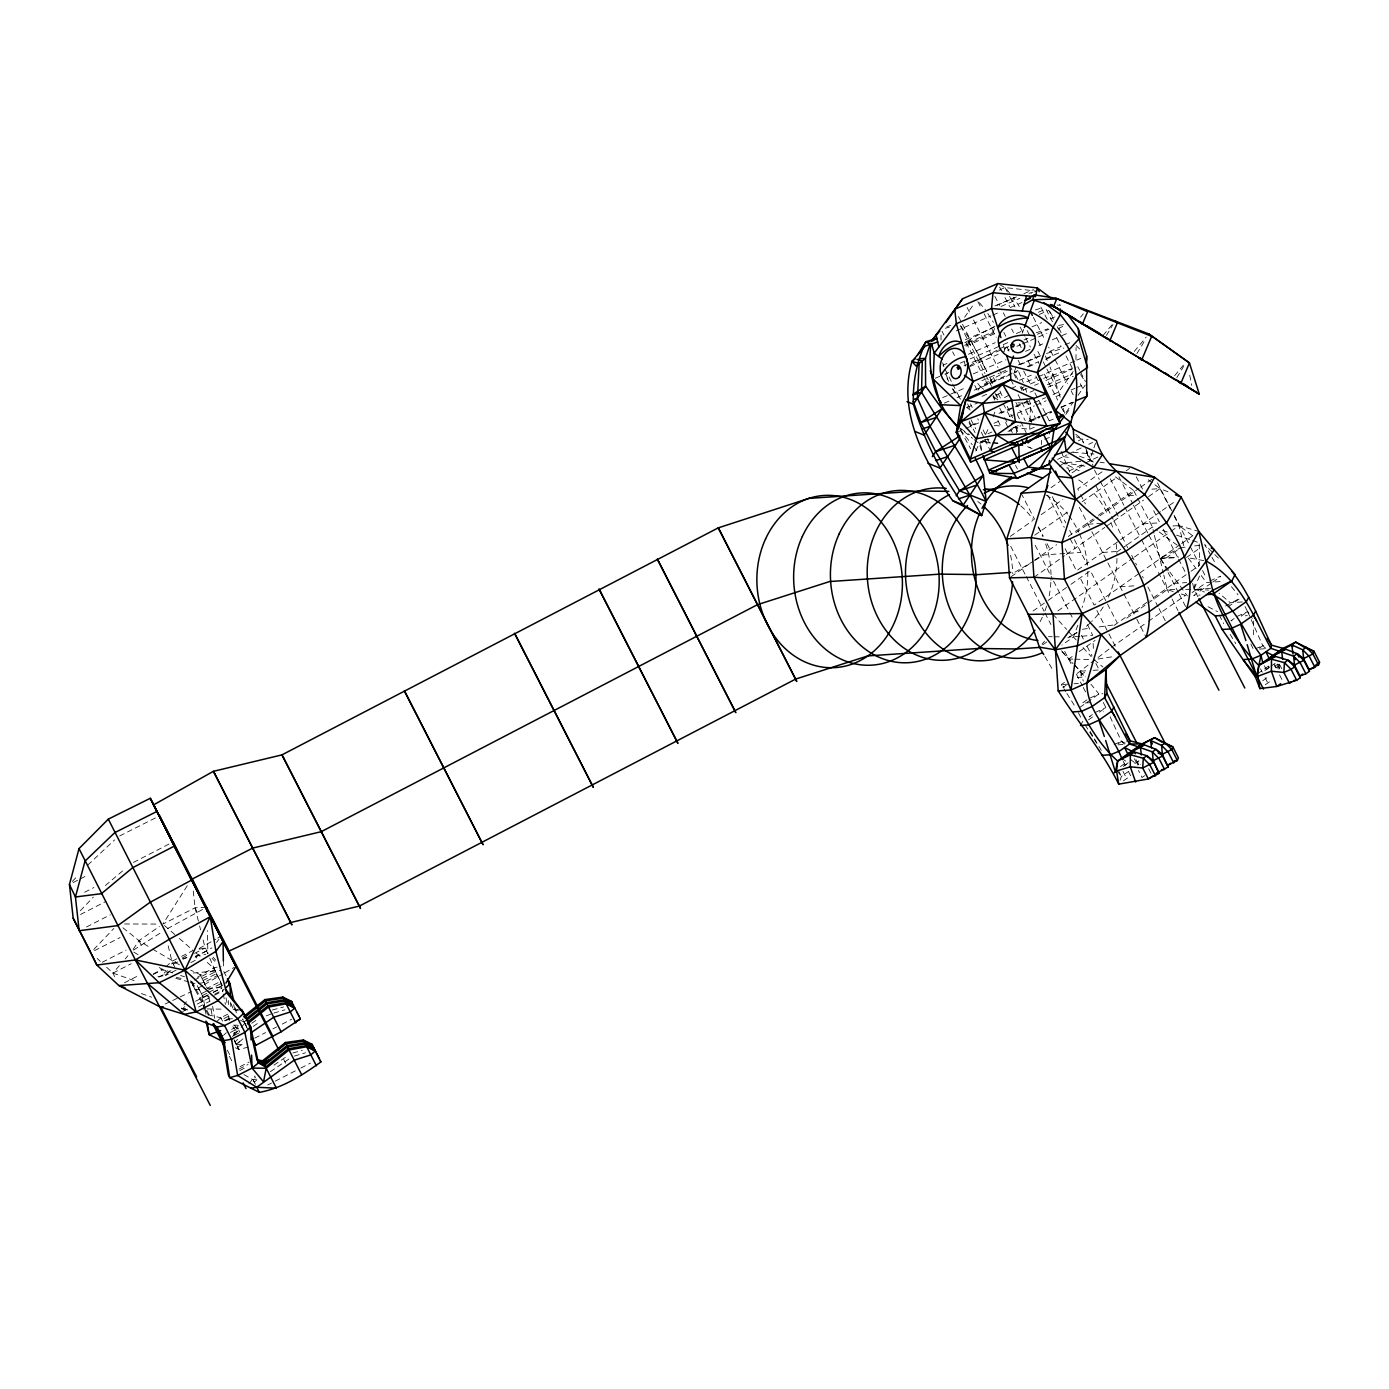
<?xml version="1.0" encoding="UTF-8"?>
<svg xmlns="http://www.w3.org/2000/svg" width="1389" height="1389" viewBox="0 0 1389 1389"><rect width="100%" height="100%" fill="white"/><g stroke="black" fill="none" stroke-linecap="round" stroke-linejoin="round"><path stroke-width="0.75" stroke-dasharray="5 3.75" d="M1253.52 634.808L1253.52 620.102M941.013 339.992L941.082 331.52M1075.989 359.491L1076.076 347.476M1013.05 427.447L1029.683 429.27L1029.909 423.003M1029.978 420.902L1030.569 404.164L1029.284 400.223M1137.921 761.328L1137.643 764.992L1141.498 763.342M1278.922 669.324L1279.338 663.838M1016.505 433.177L1017.165 427.413L1020.915 425.763M1197.943 596.836L1194.036 589.231L1195.651 580.88M1198.464 566.261L1199.662 560.01L1199.193 543.689M1093.386 462.051L1089.601 460.54L1096.425 440.573M1120.09 780.271L1121.444 776.382L1127.92 771.833M993.118 416.856L995.305 410.797M1077.795 625.293L1073.489 636.995L1061.908 645.138M1022.217 333.238L1023.676 329.419M968.914 342.232L970.026 339.385L995.618 325.755L993.326 331.711L965.164 343.847M979.332 362.477L980.756 358.796L997.128 350.236M1012.251 301.604L1013.71 297.836L1017.529 296.708M989.732 382.739L990.843 379.874L1007.285 371.123M1009.022 351.139L1006.244 345.462L1003.726 351.955L1009.369 349.524M1017.824 379.388L1014.144 372.2L1016.435 366.262M1021.523 386.576L1023.363 390.17L1024.822 386.402L1021.123 388.451M1051.525 378.016L1052.984 374.249L1049.928 366.939M1185.789 589.37L1194.036 589.231L1200.304 574.126M975.773 451.008L979.176 443.612L988.951 439.497M985.739 434.115L989.298 426.77M248.961 1083.802L255.038 1075.989M232.588 1036.854L238.283 1025.429M1080.468 725.475L1082.795 721.273M1106.425 335.443L1113.023 324.505M1136.914 353.622L1145.56 339.315M1176.865 377.565L1183.584 366.436M187.255 885.748L162.86 924.102L195.068 907.833L204.704 907.33M970.234 410.033L966.918 407.55L969.157 404.077M978.116 390.24L980.356 386.784L990.843 379.874L992.319 383.659M133.17 949.295L139.004 940.648L159.44 926.463M964.608 317.265L973.203 305.007M1053.088 394.459L1058.731 392.028L1075.937 367.495M1066.075 412.394L1073.246 402.168M1078.02 395.344L1085.191 385.135M185.327 1010.237L181.351 1008.518L186.404 1001.712M1065.728 414.478L1070.936 407.533M216.493 942.506L218.924 939.277M1080.59 317.126L1083.351 313.792M1103.092 335.461L1112.537 324.088M1134.257 351.452L1146.151 337.128M1174.608 375.725L1184.209 364.178M114.662 976.658L112.943 973.081L119.749 965.199M125.201 958.896L127.91 955.754M1042.01 644.166L1044.58 641.18M169.632 971.015L165.569 975.529L157.686 976.554M256.896 1079.774L254.326 1082.274L253.145 1079.809L255.593 1077.065M233.821 1035.482L238.752 1030.013L232.935 1023.745M241.217 1027.287L244.898 1023.189M72.263 881.477L77.906 875.521M80.371 910.698L93.323 897.155M93.705 949.538L113.846 928.46M87.767 865.087L114.61 839.876M197.307 977.335L213.524 967.82L221.129 966.362M216.51 1021.783L220.799 1017.755L230.331 1012.876M223.49 1035.378L226.355 1032.687M165.829 966.883L171.941 961.31L179.65 957.368M234.967 1041.819L237.588 1039.423M248.301 1047.132L238.821 1049.407L236.443 1044.424L242.433 1039.319M1077.187 673.439L1109.776 648.541M105.408 885.488L125.01 868.924M235.505 1047.757L238.821 1049.407L236.147 1044.285L242.988 1038.903M1128.163 762.839L1122.225 767.197L1126.288 764.349M1266.473 669.342L1269.442 667.171L1266.108 664.914M1059.356 466.357L1064.339 462.85L1082.222 461.217M1051.039 487.678L1059.807 481.514M1072.082 472.868L1086.094 463.006M1010.324 536.362L1032.826 520.528M1041.212 514.642L1062.793 499.45M1101.981 471.861L1077.742 488.928L1079.67 492.678M1034.77 535.164L1069.895 510.44M1082.17 501.811L1117.277 477.104M1126.062 470.923L1129.57 468.44M1011.105 576.73L1032.687 561.538M1034.423 560.323L1056.647 544.679M1068.263 536.501L1093.178 518.965M1098.369 515.319L1133.667 490.473L1136.636 496.238M1075.867 532.768L1098.161 517.073M1099.862 515.892L1139.015 488.32M1140.751 487.105L1152.905 478.563M1033.954 577.268L1064.512 555.756M1066.266 554.524L1104.863 527.369M1106.616 526.136L1143.494 500.179M1148.634 496.567L1159.989 488.581L1169.625 492.453M1160.475 511.69L1076.492 570.792L1063.905 546.311M1162.211 510.458L1176.032 500.734M1033.069 611.004L1046.351 601.663M1048.105 600.413L1069.235 585.55M1070.988 584.318L1090.365 570.688L1116.947 622.428M1116.773 552.093L1125.576 545.912M1127.33 544.662L1152.436 527.004L1157.436 530.65M1057.862 610.9L1132.695 558.256M1134.448 557.024L1169.295 532.491M1170.927 531.345L1179.035 525.65L1198.829 531.449M1138.772 573.692L1094.133 605.118L1079.427 576.504M1179.869 544.783L1140.473 572.511L1143.251 577.911M1181.605 543.568L1195.391 533.862M1042.705 644.843L1049.268 640.225M1165.944 558.118L1180.702 547.735L1186.71 546.971M1186.536 557.44L1199.766 548.134M1114.03 625.449L1150.04 600.1M1153.426 597.721L1189.349 572.459M1191.085 571.226L1199.766 565.115L1189.592 545.304M1072.169 656.546L1068.645 659.028L1061.439 651.059M1079.201 651.597L1095.053 640.451M1126.739 618.14L1146.099 604.51M1147.87 603.277L1167.229 589.648L1175.476 589.526M1111.53 647.309L1146.637 622.602M1148.39 621.369L1185.268 595.412M1064.495 682.364L1061.318 684.603L1065.78 691.687M1192.109 592.565L1206.399 582.512L1223.414 581.366M1062.95 687.52L1066.127 685.281M1211.191 583.206L1193.741 595.482L1200.131 595.048M1212.771 582.078L1220.705 576.504M1086.945 699.848L1082.17 703.199L1092.223 702.521M1079.843 707.4L1092.553 698.459M1094.15 697.33L1098.907 693.979L1102.935 693.701M1225.497 606.09L1238.919 598.781M1227.928 606.941L1239.057 599.11M1092.344 714.554L1089.167 716.793L1093.195 716.533L1088.42 719.884M1103.283 702.469L1105.904 707.574L1099.55 712.053L1103.578 711.776M1234.074 618.574L1230.897 620.814L1234.925 620.536M1245.013 606.489L1247.635 611.594L1241.28 616.056L1247.305 615.657M1118.18 743.757L1121.479 741.448L1128.424 740.979M1259.51 648.055L1262.792 645.746L1265.605 645.555M1120.437 766.572L1126.201 762.509M1257.392 673.943L1271.82 663.786M1264.858 670.574L1269.511 667.224L1266.247 669.429L1263.643 664.341M1271.022 666.147L1275.658 662.97L1278.106 667.727M1134.865 763.568L1138.841 760.773L1140.629 764.263M1262.723 680.714L1269.199 676.165M1123.493 780.792L1130.646 775.774L1127.885 770.374M1265.362 684.708L1271.786 680.193M1144.692 775.67L1142.036 777.527L1138.459 770.548M251.722 1023.294L258.528 1018.658M253.215 1026.402L260.021 1021.766M273.98 1065.103L287.592 1055.831M270.369 1071.683L290.787 1057.776M964.782 342.84L970.026 339.385L959.695 324.279L985.009 373.537M969.835 365.811L980.756 358.796L970.026 339.385M133.535 950.059L162.062 931.932M1015.029 572.129L1033.26 561.364M1035.083 560.288L1044.198 554.888L1080.972 552.423M1067.846 637.881L1076.961 632.499M202.638 985.548L195.259 989.801L190.588 980.79M204.496 984.488L222.987 973.863M224.827 972.804L234.064 967.491M195.189 957.264L211.875 947.871M182.341 957.906L189.772 953.739M199.078 948.531L215.799 939.155M217.656 938.113L221.372 936.03M1004.507 397.636L1010.046 394.563M153.137 974.071L162.253 969.018M171.368 963.983L176.837 960.962M167.409 928.685L206.648 907.243M158.763 977.196L171.385 970.407M998.951 349.281L1006.244 345.462M133.431 862.43L169.354 843.87M73.148 882.571L78.687 879.741M80.527 878.786L87.924 875.001M84.677 892.242L93.914 887.519M80.51 914.466L106.12 901.357M86.5 926.984L110.287 914.813M94.487 950.666L120.114 937.558M102.3 962.247L126.104 950.076M106.623 967.213L112.943 973.081L131.243 963.723M124.42 982.787L139.056 975.286M181.577 956.379L193.123 950.475L178.782 937.974M173.347 964.244L181.056 960.303M182.983 959.313L186.838 957.351M194.529 953.41L205.121 947.993L207.794 951.048M164.162 972.595L167.704 970.789M206.527 950.927L195.936 956.344L197.342 959.278L188.522 963.792M176.16 970.112L165.569 975.529L162.756 969.661L159.145 967.473M194.443 980.026L217.795 968.081M202.065 978.568L215.399 971.744M203.002 980.53L216.337 973.706M207.256 962.49L213.524 967.82L220.521 981.415L207.169 988.256L200.172 974.644L190.762 970.199M206.44 991.069L201.44 993.621L204.565 1012.633M208.107 990.218L221.459 983.377M202.377 995.583L207.378 993.031M209.045 992.18L222.396 985.339M187.584 1009.977L181.351 1008.518L184.893 1006.712M195.484 1001.295L207.829 994.975M213.125 992.267L221.945 987.753M205.902 1014.039L203.315 997.545L209.982 994.142M213.316 992.423L221.667 988.152M214.739 994.142L224.271 989.263M182.758 1011.452L188.053 1008.744M197.203 1004.073L210.677 997.18M214.531 995.201L223.351 990.687M198.61 1007.008L210.156 1001.087M228.404 1016.297L221.736 1019.717L220.799 1017.755L208.35 1014.838M224.584 1020.689L230.296 1017.772M224.966 1020.88L232.501 1017.981M231.598 1029.405L237.328 1026.471M230.4 1032.461L238.734 1028.19M233.474 1033.329L239.203 1030.395M234.428 1035.291L240.141 1032.357M237.623 1046.907L245.263 1043M254.708 1038.173L265.629 1032.583M272.904 1028.867L276.55 1026.992M282.193 1024.11L291.725 1019.231M240.123 1066.63L249.135 1062.012M239.047 1069.061L248.058 1064.46M239.776 1070.589L246.982 1066.891M267.73 1084.983L271.55 1083.038M275.265 1081.128L295.284 1070.884M300.84 1068.054L310.372 1063.158M1168.6 570.289L1159.832 558.326L1180.702 547.735M119.68 835.952L155.794 817.739M153.363 974.349L162.756 969.661L172.67 972.908M1078.385 440.817L1081.996 439.063L1088.177 439.705M1057.585 459.412L1066.926 454.88M1068.731 453.995L1081.336 447.883M1088.768 444.289L1092.587 442.431M1069.252 470.871L1083.663 463.891M1085.451 463.023L1100.435 455.748M165.152 1004.004L170.795 1001.347M172.687 1000.462L178.33 997.788M180.205 996.903L191.491 991.572M1237.252 616.334L1247.635 611.594L1252.34 618.4M1090.261 697.938L1098.907 693.979L1090.955 684.221M1095.522 712.331L1105.904 707.574M1209.923 580.932L1220.532 576.175M1030.291 421.631L1039.875 417.429M999.42 290.023L1005.063 287.592L1036.663 291.082L1031.02 293.496M994.941 305.945L1013.71 297.836L1019.3 306.604M946.812 326.936L950.632 325.304M997.024 305.285L1016.331 296.951M1023.953 293.669L1033.485 289.554M1000.983 306.465L1019.769 298.357M956.309 330.842L990.895 315.928M992.805 315.095L998.552 312.629M1010.185 307.611L1021.887 302.559M994.073 327.37L964.73 340.027L984.801 379.041M1038.382 312.265L1045.882 309.035L1052.515 321.918M964.539 345.357L996.295 331.658M965.98 346.104L996.816 332.787M1039.302 314.47L1048.834 310.355L1053.487 319.401M946.899 363.519L942.992 365.203L951.725 382.183M968.359 354.264L995.288 342.649M1016.366 333.551L1024.162 330.183M1031.975 326.832L1041.715 322.613M1054.859 316.952L1047.566 320.095L1040.17 305.684M960.285 363.137L968.081 359.768M970.043 358.935L1001.261 345.462M1003.205 344.628L1009.056 342.093M935.196 378.294L943.009 374.926M948.791 372.443L944.971 374.075L948.704 381.333M964.035 365.863L1008.727 346.573M1024.023 339.975L1027.843 338.343M1037.375 334.228L1049.008 329.21M969.939 366.54L998.101 354.386M1016.87 346.295L1020.62 344.663M1022.512 343.864L1046.907 333.325M1058.175 328.481L1063.8 326.05M973.272 373.884L1005.914 359.786M1025.481 351.365L1031.35 348.83M1038.972 345.531L1042.774 343.899M1052.306 339.784L1058.036 337.319M1061.856 335.669L1069.148 332.527M942.68 397.601L966.327 387.409M981.936 380.673L999.299 373.19M1001.209 372.356L1006.956 369.891M1018.432 364.942L1039.701 355.758M1049.442 351.556L1061.144 346.503L1056.3 337.076M1065.12 344.802L1073.055 341.364M1020.186 364.647L1040.83 355.74M977.769 383.399L980.356 386.784L1012.268 373.016M1014.144 372.2L1017.894 370.585M1027.287 366.54L1038.538 361.678M1046.056 358.431L1061.074 351.955M944.312 403.157L951.604 400.015M957.09 397.653L962.803 395.188M974.245 390.24L1016.922 371.835M1028.502 366.835L1036.142 363.553M1045.674 359.438L1053.296 356.14L1048.643 347.076M1019.422 380.273L1031.332 375.134M966.918 407.55L978.655 402.48M995.809 395.084L1003.431 391.785M1011.105 388.486L1018.936 385.1M1026.749 381.732L1036.524 377.513M1038.486 376.662L1074.86 360.984M1076.805 360.133L1080.729 358.449M1030.447 383.972L1041.715 379.11M1043.59 378.312L1072.1 368.623M1023.363 390.17L1027.131 388.538M1034.631 385.309L1038.382 383.694M1045.9 380.447L1072.169 369.109M1030.082 392.167L1033.92 390.517M1047.41 384.701L1072.777 373.763M1048.244 387.114L1073.228 376.332M970.859 425.485L976.814 422.916M998.934 413.366L1013.692 407.012M1015.672 406.144L1027.582 401.022M956.327 432.552L964.053 429.218M965.997 428.385L979.54 422.534L977.734 418.801M1028.468 401.438L1001.104 413.245L999.299 409.495M1034.319 402.55L1045.587 397.688M994.003 423.28L1001.625 419.999M1009.247 416.7L1034.371 405.866M1036.333 405.015L1046.108 400.813M1055.883 396.594L1063.505 393.295M1071.145 390.014L1074.947 388.364M1076.857 387.548L1084.479 384.249M987.996 433.698L991.92 432.014M985.652 439.653L979.939 442.119L982.388 451.998M1018.259 425.572L1010.445 428.958L1012.303 432.569M1029.996 420.52L1039.771 416.301M1045.639 413.766L1051.351 411.3M1060.901 407.185L1072.325 402.254M990.739 442.987L979.939 442.119L988.03 438.924M1011.435 428.836L1019.161 425.503M1028.728 421.371L1040.205 416.422M1042.132 415.606L1051.699 411.474M1061.404 407.29L1073.107 402.237M1007.945 431.389L1017.165 427.413M1041.872 416.578L1051.803 412.29M1029.683 429.27L1035.552 426.753M1049.233 420.832L1053.157 419.148M982.058 396.299L987.701 393.886M1255.378 648.75L1262.792 645.746L1265.848 648.368M1114.047 744.452L1121.479 741.448L1125.264 743.15M266.184 1015.897L271.931 1013.657M1044.65 439.184L1049.598 437.483L1049.251 431.146M1036.333 332.683L1048.001 328.811M1035.378 309.938L1043.104 307.49M1046.525 353.5L1063.905 347.979M1275.328 665.366L1279.252 664.15M1029.006 293.322L1032.826 292.194M273.789 1013.102L284.971 1009.82M294.346 1056.074L305.511 1052.775M945.232 328.273L949.364 327.127M272.331 1010.029L283.599 1006.956M292.888 1052.984L302.264 1050.431M243.926 1074.6L253.145 1079.809L257 1078.923M199.131 949.225L205.121 947.993L207.933 953.861L207.291 930.543M198.228 983.586L203.94 982.492L217.274 975.668L209.635 957.82M197.203 985.652L203.315 997.545L209.027 996.451M239.846 1009.838L234.151 1010.914L230.14 1001.66M182.601 958.549L186.821 957.768M195.259 956.205L205.815 954.243M1063.575 324.609L1057.724 325.599L1061.37 333.291M1097.987 659.028L1112.033 656.823M1082.43 629.269L1090.782 628.106M1099.133 626.943L1115.853 624.633M1194.714 545.929L1200.721 545.148M199.322 989.385L195.259 989.801L190.64 980.165M207.447 988.534L223.716 986.85M193.227 973.012L220.886 970.477M232.432 1018.693L228.577 1019.04L227.674 1014.855M1079.878 636.422L1069.2 636.943M1082.014 636.231L1092.674 635.294L1087.396 624.425M1151.88 489.154L1159.989 488.581L1170.458 508.964M1128.597 495.665L1136.619 495.126M1088.021 524.226L1102.05 523.271M1143.112 523.896L1159.016 522.837M1102.536 552.457L1118.423 551.398M1160.77 558.222L1178.636 557.024M1120.176 586.783L1134.084 585.863M1173.722 583.449L1186.623 582.581M1196.867 589.214L1213.899 588.068M1242.339 601.923L1230.272 602.739L1219.125 593.294M1133.129 612.011L1141.741 611.438M1259.649 649.097L1264.98 648.732M1074.496 665.123L1080.364 671.2L1086.736 670.765L1077.222 677.467L1085.747 676.894M1093.126 670.349L1099.515 669.915M1067.707 684.169L1061.318 684.603L1064.165 687.486M1074.096 683.735L1078.35 683.457M1117.989 744.817L1125.229 744.33M1172.906 525.962L1179.035 525.65L1192.734 535.772M1159.832 558.326L1176.24 557.788M124.541 923.98L158.589 924.084M1048.452 636.7L1052.272 636.752M1054.182 636.77L1060.623 636.839M233.508 1025.151L237.571 1025.204M181.351 1008.518L185.675 1008.588M207.239 1008.935L222.344 1009.161M233.126 1009.334L239.603 1009.438M1072.864 659.133L1068.645 659.028L1073.037 663.595M1074.964 659.185L1089.74 659.549M236.147 1044.285L244.03 1044.702M1057.046 305.094L1060.571 305.302L1057.255 302.819M1192.63 583.276L1194.036 589.231L1208.569 590.099M992.892 443.16L999.368 443.681M1073.193 452.258L1094.011 454.099M982.179 441.459L990.687 442.24M992.822 442.449L999.212 443.039M1017.929 402.775L1030.569 404.164L1028.763 400.674M994.333 425.381L1002.65 426.301M1203.742 560.6L1188.411 557.805M1063.332 456.616L1069.391 457.519M1086.146 450.783L1089.601 460.54L1093.785 461.2M1100.036 462.207L1104.203 462.867M1084.896 466.148L1064.339 462.85L1067.203 468.44M176.229 977.474L184.754 979.019M1194.036 589.231L1204.523 591.992M175.83 978.342L188.123 981.71M190.171 982.266L196.318 983.95M1173.271 591.523L1167.229 589.648L1163.774 575.029M1181.327 594.023L1185.338 595.273M180.587 975.495L184.546 976.78M1162.506 530.39L1168.531 532.421M1176.57 535.147L1190.651 539.887M1192.665 540.564L1198.707 542.595M112.943 973.081L135.393 981.051M141.383 993.569L151.592 997.18M1079.444 456.165L1090.869 460.401M1076.353 436.754L1081.996 439.063L1083.455 442.605M1032.131 448.612L1026.575 446.216L1030.499 447.97M179.476 964.869L151.818 948.687M1060.154 461.322L1079.201 470.819M1208.117 606.75L1217.545 611.681M240.505 1020.203L244.169 1022.165M999.611 284.571L1005.063 287.592L1011.244 294.919M133.813 952.125L139.23 955.406M122.961 927.8L139.004 940.648L149.995 947.524M960.928 428.715L969.557 434.809M1121.635 758.22L1126.531 761.693M1159.086 531.883L1179.035 546.519M1148.182 479.778L1153.235 483.546M1154.919 484.796L1159.989 488.581M1115.402 476.861L1133.667 490.473M980.356 386.784L983.725 389.319M993.882 396.907L998.969 400.692M1075.711 434.253L1081.996 439.063L1083.368 442.969M1130.542 759.47L1136.219 763.881M1274.668 666.008L1277.498 668.213M957.455 426.267L972.491 438.282M974.175 439.618L979.176 443.612L981.763 451.755M1093.976 659.653L1102.918 667.033M196.266 953.149L200.971 957.143M1124.534 744.07L1121.479 741.448L1109.36 715.109M164.44 925.491L177.202 936.603M97.143 958.41L100.303 961.344M1218.379 558.083L1204.732 544.644L1210.93 555.496M1076.093 345.479L1080.59 349.959M1061.509 650.816L1073.107 663.369M1074.565 664.932L1085.66 677.71M212.048 958.341L214.791 961.327M1053.001 614.337L1066.665 629.443M1068.019 630.953L1076.215 640.016M1083.038 647.569L1091.233 656.632M213.125 957.177L215.799 960.233M960.65 430.486L970.633 448.716M979.367 302.663L985.548 309.99M232.762 1026.662L237.884 1032.774M1231.47 586.679L1238.033 594.752M960.146 429.635L972.248 444.775M973.602 446.442L978.985 453.179M1117.451 771.312L1121.444 776.382L1118.18 770.044M953.01 389.25L960.598 399.233M1188.411 558.17L1196.12 568.605M1201.259 575.567L1206.399 582.512M1169.851 571.99L1187.352 595.898M1080.573 374.579L1085.226 381.662M987.787 313.497L993.378 322.265M1085.104 724.902L1096.581 743.063M1066.891 693.476L1075.815 707.678M1230.15 634.443L1235.776 643.611M1090.07 731.378L1101.303 750.425M1044.91 656.511L1053.661 671.495M1211.972 557.302L1216.104 564.542M1049.893 311.535L1053.8 318.567M245.106 1023.849L243.579 1020.932L244.603 1023.051M245.836 1025.533L248.11 1029.891M1281.769 668.699L1279.964 665.209L1276.005 668.005L1274.182 664.48M1277.394 664.029L1280.172 669.411M1279.582 674.985L1283.176 681.964M1260.535 668.838L1262.271 672.224M1265.049 677.606L1267.81 682.989M1157.558 482.973L1173.08 513.201M1174.07 515.111L1188.654 543.498M1202.544 570.532L1206.242 577.737M1174.278 516.378L1179.035 525.65L1184.661 549.488M1219.299 615.084L1223.657 623.592M1136.219 476.74L1143.078 490.091M1153.669 510.683L1159.381 521.795M1163.201 529.209L1177.629 557.319M1178.601 559.194L1186.328 574.213M1057.203 326.623L1059.06 330.252M1077.742 366.592L1079.67 370.325M1080.625 372.2L1085.434 381.558M1066.005 355.931L1072.777 369.144M1080.277 383.729L1083.055 389.128M1137.626 498.165L1152.436 527.004L1153.929 533.254M1118.909 476.809L1132.469 503.183M1133.441 505.075L1148.026 533.445M1148.998 535.338L1167.246 570.844M1168.166 572.633L1178.358 592.461M1179.278 594.249L1185.755 606.871M1033.364 317.369L1044.91 339.836M1055.154 359.768L1067.36 383.503M1071.266 391.108L1073.211 394.91M1110.28 478.823L1123.857 505.249M1124.847 507.159L1139.657 535.998M1141.619 539.835L1157.384 570.497M1158.374 572.407L1171.135 597.235M1172.108 599.145L1177.959 610.518M1005.063 287.592L1008.657 294.607M1009.56 296.343L1015.029 306.986M1027.166 330.599L1029.996 336.121M1037.878 351.452L1039.649 354.889M1043.226 361.852L1045.986 367.234M1046.907 369.04L1058.731 392.028L1060.397 398.035M1094.463 469.986L1099.324 479.448M1100.296 481.323L1114.968 509.867M1115.94 511.777L1118.874 517.507M999.594 287.072L1001.4 290.561M1004.994 297.559L1009.681 306.674M1020.186 327.127L1024.839 336.173M1025.759 337.978L1030.412 347.024M1034.145 354.282L1038.816 363.38M1044.354 374.145L1057.689 400.084M1061.283 407.099L1064.877 414.096L1062.637 406.074M1095.713 485.438L1113.145 519.347M1114.117 521.24L1127.729 547.717M1131.653 555.34L1136.549 564.889M1147.87 586.922L1158.061 606.733M1158.982 608.538L1165.458 621.143M994.871 296.361L999.559 305.493M1003.309 312.768L1005.15 316.379M1011.643 328.985L1013.484 332.596M1019.266 343.83L1021.21 347.597M1027.999 360.81L1031.888 368.398M1035.795 375.985L1038.677 381.61M1003.848 332.44L1005.792 336.242M1018.137 360.237L1021.853 367.495M1023.658 371.002L1029.753 382.843M1034.892 392.861L1049.355 421.006M1080.642 494.553L1085.469 503.947M977.804 301.5L981.398 308.497M984.089 313.758L996.156 337.232M1079.305 507.245L1090.921 529.869M1091.893 531.744L1122.954 592.2M1123.875 593.988L1135.907 617.411M1136.844 619.216L1146.099 637.221M967.109 307.507L970.703 314.504M973.515 319.991L997.996 367.634M998.934 369.439L1003.57 378.468M1015.88 402.411L1025.186 420.52M1052.324 496.672L1065.797 522.906M1069.669 530.407L1071.596 534.157M1074.409 539.644L1087.552 565.201M958.479 316.518L986.815 371.662M989.732 377.322L992.649 382.982M998.465 394.302L1000.393 398.07M1003.309 403.73L1009.786 416.335M1015.342 427.152L1018.154 432.639M985.947 375.377L991.572 386.333M995.271 393.504L998.049 398.903L996.746 395.014M1047.723 495.161L1064.269 527.369M1070.155 538.81L1075.051 548.342M985.721 380.864L987.596 384.493M993.187 395.361L995.045 398.99M999.698 408.053L1003.605 415.658M1004.577 417.551L1007.511 423.246M1096.911 610.518L1107.085 630.328M1108.943 633.94L1115.419 646.545M1015.481 465.228L1017.373 468.909M942.055 331.277L943.982 335.027M952.628 351.851L954.486 355.48M1021.158 493.234L1034.562 519.312M1038.416 526.83L1043.243 536.206M1047.115 543.724L1049.997 549.35M952.698 384.076L960.459 399.164M971.067 419.825L975.703 428.836M1035.17 545.252L1052.636 579.248M1053.591 581.106L1068.87 610.83M1069.843 612.705L1072.742 618.348M1081.423 635.242L1083.351 639.009M1087.205 646.51L1092.032 655.903M1095.921 663.456L1100.8 672.953M1148.703 768.777L1151.516 774.246M952.42 388.59L956.153 395.83M969.192 421.214L975.061 432.621M1136.115 759.696L1138.893 765.079M1134.379 758.637L1136.827 763.412M1123.267 761.398L1125.107 764.992M1010.723 546.311L1025.256 574.612M1026.245 576.539L1044.024 611.125M1044.997 613.035L1050.917 624.529M1064.703 651.354L1071.561 664.723M1076.44 674.203L1082.291 685.593M1083.264 687.486L1087.17 695.073M1122.989 771.381L1126.67 778.569M1078.437 712.765L1081.927 719.571M283.703 1059.408L285.648 1063.21M223.751 971.467L226.372 976.571M243.839 1021.21L245.575 1024.613M246.773 1027.252L242.676 1019.057L243.11 1019.943M222.518 985.86L213.524 967.82M233.994 1039.649L238.821 1049.407M205.676 985.895L200.172 974.644M220.799 1017.755L222.553 1021.141M198.818 988.534L203.315 997.545M192.203 981.745L205.867 1008.327M206.839 1010.237L209.774 1015.932M227.345 1050.119L231.251 1057.706M191.387 982.283L205.016 1008.796M205.989 1010.688L208.923 1016.401M229.411 1056.282L232.345 1061.977M234.515 1040.639L236.443 1044.424M253.145 1079.809L256.027 1085.486M1250.812 643.975L1253.52 649.514M1038.104 340.878L1041.819 348.448M1009.872 365.602L1016.488 379.18M1020.203 386.819L1022.044 390.622M1026.662 400.136L1035.916 419.148M993.326 377.426L995.219 381.315M969.018 422.707L971.796 428.402M1010.879 379.614L1014.508 387.097M1018.137 394.58L1031.628 422.395M1017.252 414.373L1019.943 419.895M1020.828 421.735L1026.193 432.778M992.944 396.403L994.75 400.136M1005.584 422.464L1010.063 431.701M997.927 420.485L1001.504 427.847M970.46 403.834L972.283 407.567M983.117 429.93L986.711 437.309M987.596 439.15L989.385 442.848M967.629 403.956L970.373 409.651M981.276 432.118L983.95 437.639M984.853 439.48L990.201 450.54M980.756 358.796L989.003 376.037M193.262 891.026L195.068 907.833L197.238 912.382M246.166 1025.829L246.617 1026.766M238.752 1030.013L239.759 1032.149M229.307 1020.568L228.525 1014.925M234.376 1040.569L235.557 1043.07M174.754 967.178L171.941 961.31L167.409 942.714M139.004 940.648L141.174 945.18M999.906 390.986L1002.632 396.75M1007.164 406.335L1012.616 417.829M974.8 385.395L977.491 391.247M1247.635 611.594L1262.792 645.746M1085.677 447.935L1093.074 465.697M1045.361 355.949L1049.164 365.099M1061.127 451.321L1071.457 476.184M1018.727 371.748L1023.294 382.739M1086.927 452.31L1089.601 460.54M1052.984 374.249L1058.731 392.028M1025.464 388.382L1026.731 392.323M1003.466 345.601L1004.751 349.594M964.365 362.182L965.581 366.158M942.68 362.772L943.86 366.679M946.239 374.492L948.618 382.305M1080.364 671.2L1083.281 681.027M195.068 907.833L199.096 923.893M199.599 925.907L200.589 929.918M203.107 939.954L205.121 947.993M1154.415 535.355L1163.288 572.945M233.665 1004.594L235.522 1012.807M235.262 1007.928L236.581 1013.935M220.521 981.415L222.761 991.868M223.195 993.968L225.435 1004.403M225.973 997.701L227.657 1006.14M1189.748 375.186L1191.745 385.395M208.732 996.729L209.496 1000.965M211.059 1009.456L212.222 1015.81M212.639 1006.209L214.687 1018.345M1041.351 440.33L1041.594 444.584M1093.108 643.42L1093.542 651.528M230.661 1002.441L230.817 1006.574M223.351 960.98L223.473 969.609M228.352 1000.531L228.404 1004.646M977.769 501.516A86.257 72.714 86.2 0 1 980.981 504.051M1010.584 555.235A86.257 72.714 86.2 0 1 1012.72 573.57M1020.846 505.874A86.257 72.714 86.2 0 1 1033.433 519.92M1038.104 527.212A86.257 72.714 86.2 0 1 1042.74 536.414M1045.674 543.967A86.257 72.714 86.2 0 1 1050.969 580.185M1050.865 582.234A86.257 72.714 86.2 0 1 1049.077 596.385M1046.577 606.125A86.257 72.714 86.2 0 1 1043.122 615.449M1042.323 617.22A86.257 72.714 86.2 0 1 1039.423 622.949M1078.732 479.969A86.257 72.714 86.2 0 1 1086.788 486.167M1094.133 493.546A86.257 72.714 86.2 0 1 1107.866 514.885M1110.94 522.351A86.257 72.714 86.2 0 1 1113.405 530.094M1116.183 544.123A86.257 72.714 86.2 0 1 1116.947 554.35M1116.964 558.413A86.257 72.714 86.2 0 1 1108.266 597.513M1103.213 606.941A86.257 72.714 86.2 0 1 1091.65 621.525M1090.191 622.949A86.257 72.714 86.2 0 1 1084.028 628.123M1076.909 632.776A86.257 72.714 86.2 0 1 1069.096 636.561M1046.16 495.092A86.257 72.714 86.2 0 1 1067.637 514.017M1068.94 515.718A86.257 72.714 86.2 0 1 1078.697 532.126M1079.513 533.949A86.257 72.714 86.2 0 1 1087.431 565.462M1087.761 571.573A86.257 72.714 86.2 0 1 1082.083 607.444"/><path stroke-width="1.5" d="M1086.563 360.15L1086.597 355.914L1078.281 328.585L1068.158 315.268M937.766 341.972L925.265 346.087L911.948 361.435C897.537 411.925 923.633 461.113 952.819 500.752L981.71 515.597L986.173 501.446C967.004 463.475 943.235 428.559 921.515 392.149L922.296 360.914L916.914 359.404M957.455 426.267C935.526 405.154 927.383 373.502 930.908 343.847M1060.467 309.018L1060.328 314.591L1052.914 327.509L1037.288 372.565L1045.9 393.92L1060.224 423.454L970.651 462.103L956.327 432.552L960.702 405.588L973.012 381.506L1009.872 365.602L1037.288 372.565L1055.762 410.571L1060.224 423.454L1046.941 426.058L970.355 459.099L970.651 462.103M983.065 455.835L989.784 473.267L1016.904 478.389L1049.042 464.256C1084.861 416.509 1092.917 342.128 1030.447 311.674L991.555 308.532L956.361 323.724L934.224 353.188L933.234 379.145L940.666 404.737L960.702 405.588L933.234 379.145L930.248 370.707M952.819 500.752L963.237 505.006L981.71 515.597L930.057 426.354L917.452 398.157L919.136 363.449L911.948 361.435L915.108 358.9M1170.736 763.203L1167.923 765.183L1177.368 760.478L1178.393 757.804L1172.82 746.848L1154.624 737.681L1141.932 743.914L1117.659 761.016L1116.565 771.017L1118.735 784.16L1148.356 778.951L1159.103 773.343L1153.165 760.686L1152.366 751.866L1155.943 749.348L1162.228 754.296L1168.166 766.954L1156.03 773.551L1159.103 773.343L1153.165 760.686L1146.88 755.738L1134.309 751.97L1121.635 758.22L1122.347 759.592M1049.511 460.419L1049.042 464.256L1016.904 478.389L1008.831 464.794L989.784 473.267L1013.362 473.597L1028.173 467.208L1064.669 437.257L988.482 470.124L996.642 471.67M932.436 340.947L936.898 338.412L925.89 341.711C916.792 361.73 912.625 381.593 913.372 404.164C923.893 440.504 941.916 473.944 963.237 505.006L983.429 475.194L975.2 458.162M1105.679 740.511L1115.384 771.919L1117.659 761.016C1096.164 742.021 1083.09 715.578 1070.971 690.003L1082.118 613.573L1064.46 579.248L1061.977 542.543L1075.416 499.71L1072.204 477.955L1052.185 458.11M1146.099 637.221C1159.329 594.631 1130.438 554.003 1104.047 523.149C1081.284 507.766 1063.609 487.105 1049.303 463.857M1186.675 608.66C1199.905 566.07 1171.031 525.441 1144.64 494.588C1126.271 479.153 1103.404 465.037 1096.425 440.573L1073.332 429.305L1069.582 422.551M1050.935 448.89L1054.008 430.069L1064.425 416.196M1022.287 311.014L1026.506 295.822M251.965 1037.392L257 1059.876L262.625 1060.745L266.202 1068.228L263.545 1081.84L252.051 1068.089L244.898 1032.374L237.901 1018.762L184.893 970.182L108.325 819.128L150.272 798.293L235.922 966.431L225.938 983.134M1101.737 755.338L1110.436 754.748L1119.673 750.98L1129.535 744.053L1130.16 740.858L1106.964 693.441L1105.904 669.481L1120.055 655.556L1212.719 590.342L1231.939 580.793L1235.064 574.525L1198.829 531.449L1181.188 497.123L1154.641 477.33L1131.323 467.208L1110.471 463.874M1035.534 296.673L1037.305 287.905L997.806 283.564L962.594 298.739L930.96 341.781M1196.068 602.149L1215.201 615.883L1222.198 629.495L1243.068 659.619L1256.594 676.304L1261.004 655.278L1270.866 648.333L1271.491 645.156C1259.406 620.223 1249.371 593.363 1232.026 571.539M1118.735 784.16C1102.345 751.102 1077.968 722.124 1058.192 690.854L1053.001 614.337L1033.954 577.268L1031.263 537.63L1045.778 491.376L1050.969 466.357M1006.678 355.601L1009.872 365.602L1010.879 379.614L1002.65 384.267L982.787 403.366L984.488 412.984L970.355 459.099L956.952 431.475L961.014 421.631L965.789 400.171L967.751 398.209L1010.879 379.614L1045.9 393.92L1033.538 398.452L982.787 403.366L965.789 400.171L956.327 432.552L963.046 412.359M226.285 990.079L243.631 1013.38L237.901 1018.762L224.549 1025.586L216.944 1027.044L184.164 1014.387L159.527 1006.66L118.933 985.582L96.813 965.06L73.183 918.216L69.45 884.463L79.017 848.61L108.325 819.128M1121.635 758.22C1112.12 732.35 1086.84 712.817 1086.875 682.884L1101.078 634.565L1150.335 610.847L1190.929 582.286L1214.42 549.627L1211.191 547.961M1025.342 443.404L1027.2 437.344M1043.816 654.636L1039.423 647.152L1028.277 614.372L1009.508 577.859L1006.851 538.81L1021.158 493.234L1051.056 472.208M967.751 398.209L973.012 381.506L956.361 323.724L954.729 309.209L992.996 292.714L1033.729 296.499M930.352 343.621L925.456 358.397L925.595 386.125L913.372 404.164L907.069 401.612M1024.405 327.509L1034.562 299.573M1021.158 493.234L1045.778 491.376L1047.862 485.403M1103.456 336.155L1051.612 305.129L1199.263 394.077L1189.453 362.928L1148.79 333.933L1055.779 298.218L1034.44 294.867L1032.617 299.781L1023.815 304.851M1009.872 365.602L1013.501 356.088M1259.875 688.579L1257.687 675.453L1258.799 665.435L1283.071 648.35L1295.763 642.117L1313.959 651.267L1319.55 662.223L1318.526 664.897L1309.133 669.55L1309.445 671.286L1305.868 673.804L1299.982 675.992L1300.243 677.763L1296.666 680.28L1276.751 686.479L1259.875 688.579L1255.482 677.172L1243.068 659.619L1251.749 659.046L1261.004 655.278L1262.757 662.64L1275.449 656.407L1288.02 660.157L1294.444 665.018L1299.982 675.992L1302.813 674.012M1109.759 340.895L1117.451 322.647L1115.228 320.842M125.062 987.77L118.933 985.582L159.145 982.718L184.893 970.182L210.225 916.723L191.908 878.438M997.806 283.564L992.996 292.714L991.555 308.532L1000.896 337.596M1106.964 693.441L1104.62 697.643L1091.91 706.584L1081.527 711.342L1073.471 711.88M1080.468 725.475L1088.507 724.936L1098.89 720.197L1111.617 711.237L1113.961 707.036M1248.694 597.444L1246.35 601.645L1233.64 610.604L1223.258 615.344L1215.201 615.883M1222.198 629.495L1230.237 628.957L1240.62 624.199L1253.347 615.258L1255.691 611.056M1053.018 445.991L1040.048 468.406L1028.173 467.208L1023.641 458.405L1053.018 445.991L989.784 473.267M917.261 355.462L925.89 341.711L929.276 341.763M932.314 456.616L935.665 451.685L959.851 435.851M959.973 438.525L939.936 468.11L927.869 463.197M956.188 495.786L959.556 490.821L983.429 475.194L986.173 501.446L959.556 490.821L935.665 451.685L920.82 422.586L913.215 401.369M945.874 322.595L962.594 298.739M1071.752 416.908L1086.754 396.351L1086.597 355.914M1161.916 742.143L1154.624 737.681L1137.973 746.709L1129.535 744.053L1104.62 697.643L1105.904 669.481L1086.875 682.884L1070.971 690.003L1055.293 649.792L1082.118 613.573L1144.015 585.186L1184.591 556.624L1198.829 531.449L1212.719 590.342C1221.73 617.897 1238.085 644.791 1258.799 665.435L1275.449 656.407M1052.185 447.241L1070.936 422.551L1055.762 410.571L1077.135 374.648L1087.483 367.425L1079.01 338.812L1078.281 328.585M932.227 340.236L939.832 330.964M225.695 987.926L230.001 983.898L228.126 979.974L229.046 984.072M241.755 1009.473L250.628 1026.992L244.898 1032.374L231.546 1039.198L223.942 1040.656L216.823 1026.523M179.112 854.409L150.272 798.293L210.225 916.723L215.903 951.378L226.529 992.718L217.344 1001.07L196.162 1011.904L184.164 1014.387L147.442 983.308M248.353 1021.488L267.886 1005.844L285.578 1002.736L294.728 1008.101L290.249 1011.991L273.668 1017.286L251.548 1032.357M226.529 992.718L243.631 1013.38L250.628 1026.992L258.458 1062.915L252.051 1068.089L237.641 1075.468L229.706 1077.638L223.942 1040.656L222.066 1036.732L228.247 1074.6L229.706 1077.638L259.378 1092.362C282.123 1088.264 302.42 1075.277 320.876 1061.96L313.393 1047.132L304.764 1042.844L286.933 1045.657L264.136 1063.887L257.729 1061.404L258.458 1062.915L265.629 1066.995L288.426 1048.764L306.118 1045.657L315.268 1051.022L310.789 1054.911L294.208 1060.189L256.705 1087.24L251.096 1088.264M1036.993 433.472L996.608 434.931L976.207 438.785L961.014 421.631L982.787 403.366M1086.875 682.884L1120.055 655.556L1082.118 613.573L1028.277 614.372L1055.293 649.792L1077.933 645.677L1101.078 634.565M243.717 1016.522L264.9 999.594L282.87 997.094L291.499 1001.365L300.337 1019.04L281.116 1031.801L255.871 1045.309L252.416 1038.573M244.308 1017.755L265.473 1000.809L283.408 998.187L292.037 1002.476L291.499 1001.365M246.843 1018.328L266.375 1002.702L284.224 999.889L293.374 1005.271L284.745 1001L266.966 1003.917L245.801 1020.863M247.311 1024.006L268.476 1007.077L286.099 1003.83L294.728 1008.101M262.625 1060.745L285.422 1042.497L303.41 1040.014L312.039 1044.285L319.539 1059.165M257 1059.876L263.216 1061.96L286.012 1043.729L303.948 1041.108L312.56 1045.396L312.039 1044.285M313.931 1048.226L305.302 1043.955L287.523 1046.872L264.726 1065.12L257.729 1061.404M251.6 1055.119L252.051 1068.089L266.202 1068.228L289.016 1049.98L306.639 1046.75L315.268 1051.022M1027.947 442.9L1044.042 430.364M1058.47 419.096L1063.28 415.346M1255.482 677.172L1271.421 671.217L1283.853 672.45L1291.058 669.342L1294.635 666.842L1293.645 656.198L1297.222 653.681L1303.507 658.629L1309.133 669.55L1314.949 667.414L1309.323 656.493L1302.726 649.809L1291.787 644.913L1279.095 651.146L1270.866 648.333C1253.312 616.386 1240.082 578.97 1205.774 560.896M1114.204 772.84L1116.565 771.017L1130.281 766.797L1142.713 768.03L1153.478 762.405L1146.88 755.738L1143.303 758.255L1130.351 754.765L1117.659 761.016M1037.288 372.565L1069.721 349.056L1079.01 338.812L1060.328 314.591L1043.799 302.646M1006.851 538.81L1031.263 537.63L1061.977 542.543L1104.047 523.149L1144.64 494.588L1154.641 477.33L1116.009 471.149L1075.416 499.71L1045.778 491.376M1231.939 580.793L1212.91 594.197L1206.52 594.614M1144.397 744.886L1127.746 753.914L1124.604 747.508L1131.705 751.119L1144.397 744.886L1155.943 749.348L1162.558 756.033L1168.166 766.954M1285.676 649.219L1269.025 658.247L1265.935 651.806L1272.984 655.452L1285.676 649.219L1297.222 653.681L1303.837 660.348L1309.445 671.286M1293.003 654.028L1291.787 644.913L1295.763 642.117L1304.861 647.691M1294.444 665.018L1303.837 660.348L1302.726 649.809L1306.302 647.291L1312.9 653.976L1318.526 664.897L1315.452 665.105M1280.727 683.683L1276.751 686.479L1271.421 671.217L1271.473 659.202L1284.443 662.675L1291.058 669.342L1296.666 680.28L1293.593 680.488M1151.082 777.024L1148.356 778.951L1142.713 768.03L1143.303 758.255L1149.901 764.922L1155.526 775.861L1152.453 776.069M1291.405 682.034L1289.513 683.371L1283.853 672.45L1284.443 662.675L1288.02 660.157L1294.635 666.842L1300.243 677.763M1316.824 664.15L1319.55 662.223M965.789 400.171L1002.65 384.267L1033.538 398.452L1046.941 426.058L1015.498 421.839L996.608 434.931L990.201 450.54L993.864 452.085M912.955 394.407L925.595 386.125L941.985 408.748L957.976 427.378M91.691 954.33L96.813 965.06L135.375 959.938L184.893 970.182L215.903 951.378L223.073 941.568L223.351 960.98M1014.196 477.156L994.125 489.015L983.325 489.744M1034.44 294.867L1025.151 300.337L1030.343 298.496M273.06 1036.611L159.596 815.812L174.129 846.214L132.545 867.778L101.449 893.665L75.44 896.981L69.45 884.463M191.682 879.324L252.659 848.106L321.224 831.681L757.491 604.666L829.65 581.54L939.971 574.126L978.255 574.595L1010.706 572.424M205.954 1021.071L209.131 1034.666L220.677 1030.655M296.951 1020.776L300.337 1019.04L299.816 1017.929M156.644 811.593L114.783 832.636L85.007 861.128L75.44 896.981L79.173 930.734L117.735 925.612L150.134 902.277L191.456 880.192L173.139 841.925M1002.65 384.267L1011.678 399.789L984.488 412.984L961.014 421.631M1011.574 423.541L1015.498 421.839L1011.678 399.789M1057.064 417.464L1062.932 414.929M983.377 455.939L984.35 459.898L1070.936 422.551M1023.641 458.405L1032.965 454.637M1076.145 400.605L1086.754 396.351L1086.632 392.045M1303.507 658.629L1312.9 653.976L1313.959 651.267L1306.684 648.403M1153.165 760.686L1162.558 756.033L1161.586 745.389L1165.145 742.872L1171.76 749.556L1177.368 760.478L1174.313 760.686M1054.511 455.245L1066.144 451.234L1074.027 442.067L1073.332 429.305M912.868 395.014L921.515 392.149M913.979 399.303L917.452 398.157M936.012 417.551L920.82 422.586L941.985 408.748L924.084 435.156L914.847 431.389M922.452 428.871L930.057 426.354M935.665 451.685L955.51 445.088M935.804 460.558L947.715 456.599M959.556 490.821L976.693 485.126M958.532 498.859L969.973 495.057M263.216 1061.96L269.171 1060.154M1008.831 464.794L1009.838 464.621M1040.274 647.378L1016.47 648.976L978.186 648.489L867.882 655.903L795.723 679.047L359.438 906.045L290.891 922.487L228.647 951.239L153.467 804.943L213.368 771.329L281.932 754.887L718.217 527.889L808.763 498.408L919.067 490.994L948.861 491.376M1058.192 690.854L1070.971 690.003M1161.534 769.68L1164.59 769.471L1158.982 758.55L1152.366 751.866L1140.421 747.681L1141.411 754.974M919.258 358.709L925.456 358.397L915.976 365.967L911.948 361.435M1009.508 577.859L1033.954 577.268L1064.46 579.248L1126.375 550.86L1166.951 522.299L1181.188 497.123L1175.407 494.779M1045.639 429.097L1056.491 428.975M1129.535 744.053L1141.932 743.914L1130.16 740.858L1125.802 733.896M1015.428 442.778L1008.64 442.57L996.608 434.931L984.488 412.984L1015.498 421.839M79.017 848.61L135.375 959.938L159.145 982.718L196.162 1011.904L224.549 1025.586L231.546 1039.198L237.641 1075.468L256.705 1087.24L276.411 1088.229L266.202 1068.228M984.35 459.898L1015.151 462.242M1010.185 444.549L1018.814 445.244L1054.008 430.069L1052.15 426.44M235.922 966.431L210.225 916.723L169.18 939.346L135.375 959.938L159.527 1006.66L163.485 1007.008M1011.973 444.22L1022.599 445.227M1116.009 471.149L1093.803 467.468L1066.144 451.234L1064.13 437.031M1039.423 647.152L1055.293 649.792M216.042 1026.436L217.066 1032.496L221.059 1033.485M1208.708 593.086C1236.523 602.861 1243.884 634.269 1261.004 655.278M1158.131 753.185L1162.228 754.296L1171.76 749.556L1172.82 746.848L1163.722 743.254M1283.071 648.35L1271.491 645.156L1267.219 638.124M1027.2 473.024L1042.757 478.042M1305.868 673.804L1300.26 662.866L1293.645 656.198L1281.7 652.014L1282.672 659.306M1151.533 747.838L1150.648 740.476L1161.586 745.389L1168.184 752.057L1173.792 762.995M225.192 1042.635L209.131 1034.666L207.204 1022.287M1050.674 304.382L1076.006 319.383M1079.635 321.536L1083.246 323.672M1086.858 325.825L1099.48 333.325M1112.502 341.538L1105.314 337.284L1176.448 380.395M1116.079 343.673L1119.673 345.809M1123.267 347.945L1126.861 350.08M1175.754 379.423L1199.263 394.077L1178.254 381.471L1180.754 383.503L1189.453 362.928L1148.79 333.933M1139.466 357.598L1143.095 359.786M1146.724 361.956L1159.416 369.596M1164.867 372.877L1168.496 375.065M1052.549 305.893L1107.537 339.09M217.066 1032.496L222.275 1035.708M1183.775 383.989L1187.282 386.177M925.89 341.711L932.071 345.635M942.176 358.987L934.224 353.188L931.585 343.986M964.452 375.256L973.012 381.506M1050.605 297.836L1037.305 287.905L1039.232 291.655M1086.111 310.476L1151.689 336.312L1141.619 360.133L1138.737 357.772M1055.779 298.218L1087.622 311.709L1082.361 324.175L1079.34 321.692M1065.745 432.205L1074.027 442.067L1102.345 454.828L1093.803 467.468L1072.204 477.955L1057.776 476.444L1055.553 471.097M938.721 399.32L941.204 402.55M1111.617 711.237L1114.881 716.464M1253.347 615.258L1256.541 620.536M256.705 1087.24L259.378 1092.362M1302.726 649.809L1303.455 651.215M1297.222 653.681L1298.993 657.119M1291.787 644.913L1292.708 646.701M1293.645 656.198L1295.416 659.636M1279.095 651.146L1279.807 652.535M1212.719 590.342L1263.486 689.1M1198.933 598.728L1244.804 688.006M1030.447 311.674L1032.392 315.477M1178.931 612.427L1218.917 690.211M1056.421 416.127L1059.234 421.614M1043.486 434.392L1050.015 447.067M1040.517 447.675L1042.41 451.356M1021.922 439.931L1023.797 443.595M1016.956 441.633L1018.814 445.244L1019.266 462.554L1011.817 448.057M1118.197 651.945L1164.954 742.924M1012.633 459.707L1014.526 463.388M1150.648 740.476L1152.453 744M1146.88 755.738L1147.592 757.144M1106.668 684.36L1136.914 743.237M1135.23 753.776L1134.309 751.97L1130.351 754.765L1130.281 766.797L1135.629 782.042M284.12 999.594L282.87 997.094M306.83 1047.046L306.118 1045.657L316.397 1065.832L315.789 1064.564M264.9 999.594L266.966 1003.917M281.116 1031.801L267.886 1005.844M301.656 1074.721L288.426 1048.764M174.129 846.214L278.824 1049.928M227.379 978.794L230.001 983.898L233.508 999.924M213.68 1023.519L224.41 1044.424M212.83 1023.988L224.532 1046.785M243.075 1082.864L246.009 1088.577M160.482 1006.591L196.613 1076.857M159.527 1006.66L210.277 1105.436M73.183 918.216L90.823 952.541M265.473 1000.809L267.139 1004.056M289.172 1050.119L285.422 1042.497M305.528 1044.215L303.41 1040.014M297.124 1012.303L297.645 1013.397M298.461 1015.099L298.982 1016.192M317.664 1055.223L318.185 1056.317M320.355 1060.849L320.876 1061.96M295.249 1021.644L295.857 1022.912L285.578 1002.736M284.224 999.889L284.745 1001M304.764 1042.844L305.302 1043.955M286.933 1045.657L287.523 1046.872M255.055 1043.625L255.871 1045.309M1098.89 720.197L1104.324 736.448M1240.62 624.199L1245.864 640.607M1247.183 644.704L1256.594 676.304M184.893 970.182L196.162 1011.904M936.012 334.871L938.86 347.007M248.753 1023.068L251.044 1033.294M230.001 983.898L230.452 996.26M250.628 1026.992L251.079 1039.979M206.648 907.243L206.753 911.479M941.169 375.099A43.701 32.19 -83.4 0 1 965.841 356.713M998.674 343.743A43.701 40.663 -0.5 0 1 1034.718 335.93M1012.581 581.748A86.257 72.714 86.2 0 1 934.675 659.931A86.257 72.714 86.2 0 1 867.413 565.271A86.257 72.714 86.2 0 1 946.274 488.442M984.089 506.794A86.257 72.714 86.2 0 1 1008.015 545.426M1034.944 630.189A86.257 72.714 86.2 0 1 920.334 625.206A86.257 72.714 86.2 0 1 949.416 494.692M984.575 488.928A86.257 72.714 86.2 0 1 1019.283 504.537M1041.906 652.952A86.257 72.714 86.2 0 1 952.767 615.049A86.257 72.714 86.2 0 1 967.577 505.492M984.245 493.199A86.257 72.714 86.2 0 1 1027.669 487.608M1037.896 640.572A86.257 72.714 86.2 0 1 979.349 514.052M982.023 508.426A86.257 72.714 86.2 0 1 1011.505 477.017M1031.541 469.69A86.257 72.714 86.2 0 1 1050.518 469.204M957.334 367.477C958.757 373.398 960.997 362.946 957.334 367.477M1011.383 344.976C1012.824 351.018 1016.626 341.26 1011.383 344.976M1056.716 298.982L1053.47 306.656L1032.617 299.781L1056.716 298.982M600.534 591.766L598.937 588.988L677.936 743.375L600.534 591.766M719.832 530.72L718.217 527.889L796.782 681.461L719.832 530.72M658.855 561.92L657.24 559.09L735.805 712.661L658.855 561.92M516.1 636.075L514.486 633.262L593.311 787.32L516.1 636.075M405.918 693.649L404.303 690.837L483.059 844.738L405.918 693.649M283.547 757.717L281.932 754.887L360.515 908.458L283.547 757.717M214.982 774.159L213.368 771.329L291.95 924.9L214.982 774.159M966.727 358.727L964.956 354.699A18.613 13.716 -83.4 0 0 941.759 359.404A18.613 13.716 -83.4 0 0 953.253 385.465A18.613 13.716 -83.4 0 0 966.727 358.727M999.056 345.983L998.274 341.52A18.613 17.328 -0.5 0 1 1024.231 325.026A18.613 17.328 -0.5 0 1 1029.284 353.865A18.613 17.328 -0.5 0 1 999.056 345.983M961.917 343.014A20.904 15.73 -77.8 0 0 938.738 356.487A52.851 39.795 -77.8 0 1 961.917 343.014M1028.051 317.959A52.851 48.615 -10 0 0 997.684 327.596A20.904 19.22 -10 0 1 1028.051 317.959M959.157 377.027A6.893 5.07 -83.4 0 0 958.063 365.342A6.893 5.07 -83.4 0 0 951.014 373.172A6.893 5.07 -83.4 0 0 959.157 377.027M1013.171 351.052A6.893 6.407 -0.5 0 0 1024.596 347.823A6.893 6.407 -0.5 0 0 1015.897 340.236A6.893 6.407 -0.5 0 0 1013.171 351.052M765.582 538.915A86.257 72.714 86.2 0 0 831.803 667.727A86.257 72.714 86.2 0 0 891.582 537.96A86.257 72.714 86.2 0 0 765.582 538.915M802.356 536.432A86.257 72.714 86.2 0 0 868.559 665.262A86.257 72.714 86.2 0 0 928.356 535.477A86.257 72.714 86.2 0 0 802.356 536.432M839.13 533.966A86.257 72.714 86.2 0 0 905.333 662.796A86.257 72.714 86.2 0 0 965.129 533.011A86.257 72.714 86.2 0 0 839.13 533.966"/></g></svg>
